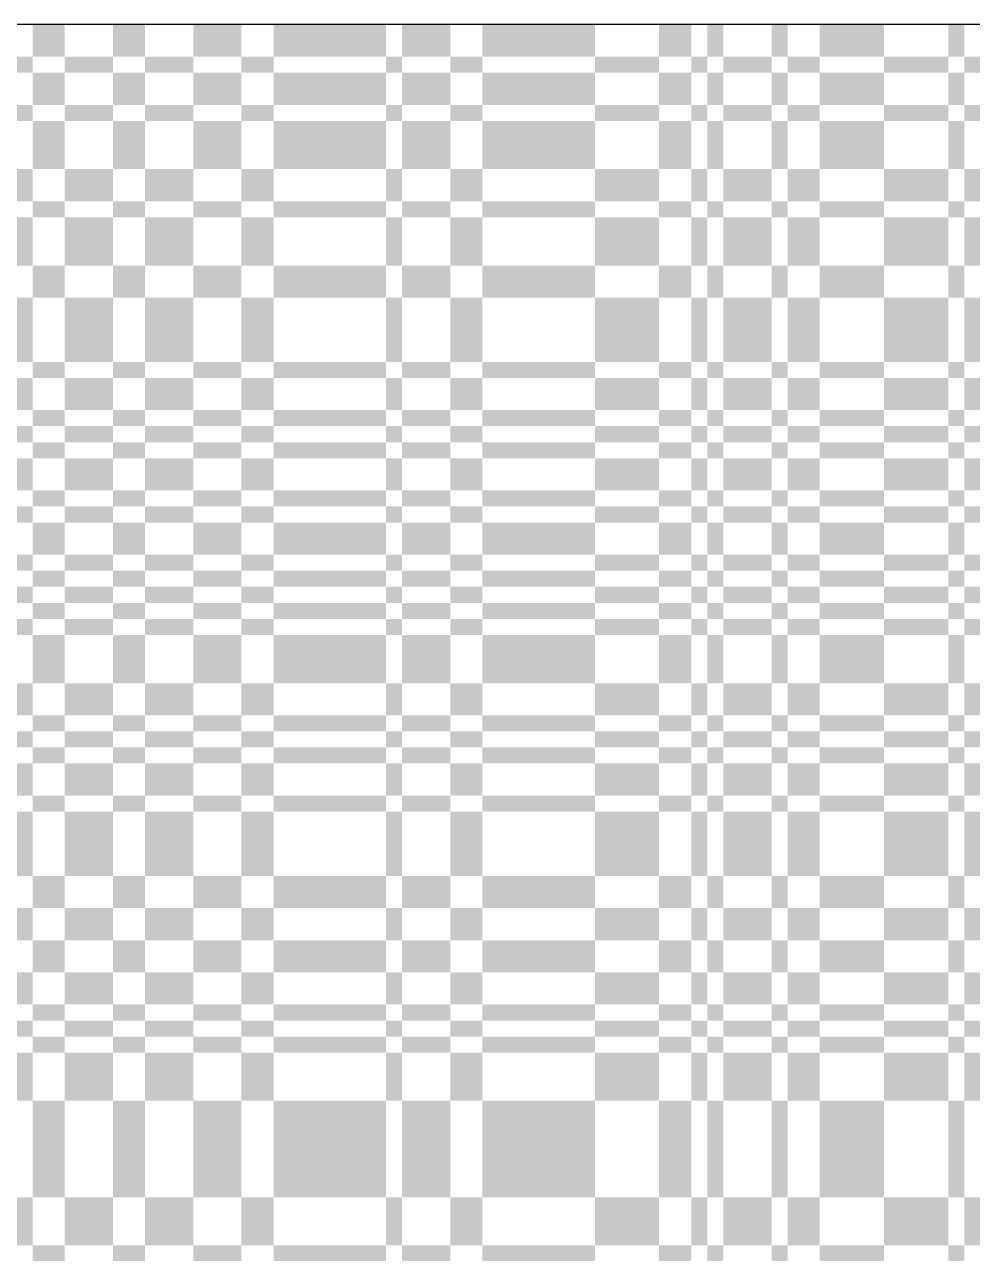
# Model space of a CAD drawing. Extents: x 0 to 10, y 0 to 10.
# Drawn here: x 2.53 to 3.71, y 7.47 to 9 of the extents above; entities that cross this region are included whole.
import ezdxf

# ---------------------------------------------------------------- set-up
doc = ezdxf.new("R2010")
doc.units = 0
doc.header["$MEASUREMENT"] = 0
doc.layers.add('CHROME', color=7, linetype='Continuous')
doc.layers.add('OUTLINE', color=7, linetype='Continuous')

msp = doc.modelspace()

# ---------------------------------------------------------------- linework, layer by layer
at = {"layer": 'CHROME'}
for points in [[(2.54, 8.96), (2.58, 8.96), (2.54, 9), (2.58, 9)], [(2.64, 8.96), (2.68, 8.96), (2.64, 9), (2.68, 9)], [(2.74, 8.96), (2.8, 8.96), (2.74, 9), (2.8, 9)], [(2.84, 8.96), (2.98, 8.96), (2.84, 9), (2.98, 9)], [(3, 8.96), (3.06, 8.96), (3, 9), (3.06, 9)], [(3.1, 8.96), (3.24, 8.96), (3.1, 9), (3.24, 9)], [(3.32, 8.96), (3.36, 8.96), (3.32, 9), (3.36, 9)], [(3.38, 8.96), (3.4, 8.96), (3.38, 9), (3.4, 9)], [(3.46, 8.96), (3.48, 8.96), (3.46, 9), (3.48, 9)], [(3.52, 8.96), (3.6, 8.96), (3.52, 9), (3.6, 9)], [(3.68, 8.96), (3.7, 8.96), (3.68, 9), (3.7, 9)], [(2.52, 8.94), (2.54, 8.94), (2.52, 8.96), (2.54, 8.96)], [(2.58, 8.94), (2.64, 8.94), (2.58, 8.96), (2.64, 8.96)], [(2.68, 8.94), (2.74, 8.94), (2.68, 8.96), (2.74, 8.96)], [(2.8, 8.94), (2.84, 8.94), (2.8, 8.96), (2.84, 8.96)], [(2.98, 8.94), (3, 8.94), (2.98, 8.96), (3, 8.96)], [(3.06, 8.94), (3.1, 8.94), (3.06, 8.96), (3.1, 8.96)], [(3.24, 8.94), (3.32, 8.94), (3.24, 8.96), (3.32, 8.96)], [(3.36, 8.94), (3.38, 8.94), (3.36, 8.96), (3.38, 8.96)], [(3.4, 8.94), (3.46, 8.94), (3.4, 8.96), (3.46, 8.96)], [(3.48, 8.94), (3.52, 8.94), (3.48, 8.96), (3.52, 8.96)], [(3.6, 8.94), (3.68, 8.94), (3.6, 8.96), (3.68, 8.96)], [(3.7, 8.94), (3.72, 8.94), (3.7, 8.96), (3.72, 8.96)], [(2.54, 8.9), (2.58, 8.9), (2.54, 8.94), (2.58, 8.94)], [(2.64, 8.9), (2.68, 8.9), (2.64, 8.94), (2.68, 8.94)], [(2.74, 8.9), (2.8, 8.9), (2.74, 8.94), (2.8, 8.94)], [(2.84, 8.9), (2.98, 8.9), (2.84, 8.94), (2.98, 8.94)], [(3, 8.9), (3.06, 8.9), (3, 8.94), (3.06, 8.94)], [(3.1, 8.9), (3.24, 8.9), (3.1, 8.94), (3.24, 8.94)], [(3.32, 8.9), (3.36, 8.9), (3.32, 8.94), (3.36, 8.94)], [(3.38, 8.9), (3.4, 8.9), (3.38, 8.94), (3.4, 8.94)], [(3.46, 8.9), (3.48, 8.9), (3.46, 8.94), (3.48, 8.94)], [(3.52, 8.9), (3.6, 8.9), (3.52, 8.94), (3.6, 8.94)], [(3.68, 8.9), (3.7, 8.9), (3.68, 8.94), (3.7, 8.94)], [(2.52, 8.88), (2.54, 8.88), (2.52, 8.9), (2.54, 8.9)], [(2.58, 8.88), (2.64, 8.88), (2.58, 8.9), (2.64, 8.9)], [(2.68, 8.88), (2.74, 8.88), (2.68, 8.9), (2.74, 8.9)], [(2.8, 8.88), (2.84, 8.88), (2.8, 8.9), (2.84, 8.9)], [(2.98, 8.88), (3, 8.88), (2.98, 8.9), (3, 8.9)], [(3.06, 8.88), (3.1, 8.88), (3.06, 8.9), (3.1, 8.9)], [(3.24, 8.88), (3.32, 8.88), (3.24, 8.9), (3.32, 8.9)], [(3.36, 8.88), (3.38, 8.88), (3.36, 8.9), (3.38, 8.9)], [(3.4, 8.88), (3.46, 8.88), (3.4, 8.9), (3.46, 8.9)], [(3.48, 8.88), (3.52, 8.88), (3.48, 8.9), (3.52, 8.9)], [(3.6, 8.88), (3.68, 8.88), (3.6, 8.9), (3.68, 8.9)], [(3.7, 8.88), (3.72, 8.88), (3.7, 8.9), (3.72, 8.9)], [(2.54, 8.82), (2.58, 8.82), (2.54, 8.88), (2.58, 8.88)], [(2.64, 8.82), (2.68, 8.82), (2.64, 8.88), (2.68, 8.88)], [(2.74, 8.82), (2.8, 8.82), (2.74, 8.88), (2.8, 8.88)], [(2.84, 8.82), (2.98, 8.82), (2.84, 8.88), (2.98, 8.88)], [(3, 8.82), (3.06, 8.82), (3, 8.88), (3.06, 8.88)], [(3.1, 8.82), (3.24, 8.82), (3.1, 8.88), (3.24, 8.88)], [(3.32, 8.82), (3.36, 8.82), (3.32, 8.88), (3.36, 8.88)], [(3.38, 8.82), (3.4, 8.82), (3.38, 8.88), (3.4, 8.88)], [(3.46, 8.82), (3.48, 8.82), (3.46, 8.88), (3.48, 8.88)], [(3.52, 8.82), (3.6, 8.82), (3.52, 8.88), (3.6, 8.88)], [(3.68, 8.82), (3.7, 8.82), (3.68, 8.88), (3.7, 8.88)], [(2.52, 8.78), (2.54, 8.78), (2.52, 8.82), (2.54, 8.82)], [(2.58, 8.78), (2.64, 8.78), (2.58, 8.82), (2.64, 8.82)], [(2.68, 8.78), (2.74, 8.78), (2.68, 8.82), (2.74, 8.82)], [(2.8, 8.78), (2.84, 8.78), (2.8, 8.82), (2.84, 8.82)], [(2.98, 8.78), (3, 8.78), (2.98, 8.82), (3, 8.82)], [(3.06, 8.78), (3.1, 8.78), (3.06, 8.82), (3.1, 8.82)], [(3.24, 8.78), (3.32, 8.78), (3.24, 8.82), (3.32, 8.82)], [(3.36, 8.78), (3.38, 8.78), (3.36, 8.82), (3.38, 8.82)], [(3.4, 8.78), (3.46, 8.78), (3.4, 8.82), (3.46, 8.82)], [(3.48, 8.78), (3.52, 8.78), (3.48, 8.82), (3.52, 8.82)], [(3.6, 8.78), (3.68, 8.78), (3.6, 8.82), (3.68, 8.82)], [(3.7, 8.78), (3.72, 8.78), (3.7, 8.82), (3.72, 8.82)], [(2.54, 8.76), (2.58, 8.76), (2.54, 8.78), (2.58, 8.78)], [(2.64, 8.76), (2.68, 8.76), (2.64, 8.78), (2.68, 8.78)], [(2.74, 8.76), (2.8, 8.76), (2.74, 8.78), (2.8, 8.78)], [(2.84, 8.76), (2.98, 8.76), (2.84, 8.78), (2.98, 8.78)], [(3, 8.76), (3.06, 8.76), (3, 8.78), (3.06, 8.78)], [(3.1, 8.76), (3.24, 8.76), (3.1, 8.78), (3.24, 8.78)], [(3.32, 8.76), (3.36, 8.76), (3.32, 8.78), (3.36, 8.78)], [(3.38, 8.76), (3.4, 8.76), (3.38, 8.78), (3.4, 8.78)], [(3.46, 8.76), (3.48, 8.76), (3.46, 8.78), (3.48, 8.78)], [(3.52, 8.76), (3.6, 8.76), (3.52, 8.78), (3.6, 8.78)], [(3.68, 8.76), (3.7, 8.76), (3.68, 8.78), (3.7, 8.78)], [(2.52, 8.7), (2.54, 8.7), (2.52, 8.76), (2.54, 8.76)], [(2.58, 8.7), (2.64, 8.7), (2.58, 8.76), (2.64, 8.76)], [(2.68, 8.7), (2.74, 8.7), (2.68, 8.76), (2.74, 8.76)], [(2.8, 8.7), (2.84, 8.7), (2.8, 8.76), (2.84, 8.76)], [(2.98, 8.7), (3, 8.7), (2.98, 8.76), (3, 8.76)], [(3.06, 8.7), (3.1, 8.7), (3.06, 8.76), (3.1, 8.76)], [(3.24, 8.7), (3.32, 8.7), (3.24, 8.76), (3.32, 8.76)], [(3.36, 8.7), (3.38, 8.7), (3.36, 8.76), (3.38, 8.76)], [(3.4, 8.7), (3.46, 8.7), (3.4, 8.76), (3.46, 8.76)], [(3.48, 8.7), (3.52, 8.7), (3.48, 8.76), (3.52, 8.76)], [(3.6, 8.7), (3.68, 8.7), (3.6, 8.76), (3.68, 8.76)], [(3.7, 8.7), (3.72, 8.7), (3.7, 8.76), (3.72, 8.76)], [(2.54, 8.66), (2.58, 8.66), (2.54, 8.7), (2.58, 8.7)], [(2.64, 8.66), (2.68, 8.66), (2.64, 8.7), (2.68, 8.7)], [(2.74, 8.66), (2.8, 8.66), (2.74, 8.7), (2.8, 8.7)], [(2.84, 8.66), (2.98, 8.66), (2.84, 8.7), (2.98, 8.7)], [(3, 8.66), (3.06, 8.66), (3, 8.7), (3.06, 8.7)], [(3.1, 8.66), (3.24, 8.66), (3.1, 8.7), (3.24, 8.7)], [(3.32, 8.66), (3.36, 8.66), (3.32, 8.7), (3.36, 8.7)], [(3.38, 8.66), (3.4, 8.66), (3.38, 8.7), (3.4, 8.7)], [(3.46, 8.66), (3.48, 8.66), (3.46, 8.7), (3.48, 8.7)], [(3.52, 8.66), (3.6, 8.66), (3.52, 8.7), (3.6, 8.7)], [(3.68, 8.66), (3.7, 8.66), (3.68, 8.7), (3.7, 8.7)], [(2.52, 8.58), (2.54, 8.58), (2.52, 8.66), (2.54, 8.66)], [(2.58, 8.58), (2.64, 8.58), (2.58, 8.66), (2.64, 8.66)], [(2.68, 8.58), (2.74, 8.58), (2.68, 8.66), (2.74, 8.66)], [(2.8, 8.58), (2.84, 8.58), (2.8, 8.66), (2.84, 8.66)], [(2.98, 8.58), (3, 8.58), (2.98, 8.66), (3, 8.66)], [(3.06, 8.58), (3.1, 8.58), (3.06, 8.66), (3.1, 8.66)], [(3.24, 8.58), (3.32, 8.58), (3.24, 8.66), (3.32, 8.66)], [(3.36, 8.58), (3.38, 8.58), (3.36, 8.66), (3.38, 8.66)], [(3.4, 8.58), (3.46, 8.58), (3.4, 8.66), (3.46, 8.66)], [(3.48, 8.58), (3.52, 8.58), (3.48, 8.66), (3.52, 8.66)], [(3.6, 8.58), (3.68, 8.58), (3.6, 8.66), (3.68, 8.66)], [(3.7, 8.58), (3.72, 8.58), (3.7, 8.66), (3.72, 8.66)], [(2.54, 8.56), (2.58, 8.56), (2.54, 8.58), (2.58, 8.58)], [(2.64, 8.56), (2.68, 8.56), (2.64, 8.58), (2.68, 8.58)], [(2.74, 8.56), (2.8, 8.56), (2.74, 8.58), (2.8, 8.58)], [(2.84, 8.56), (2.98, 8.56), (2.84, 8.58), (2.98, 8.58)], [(3, 8.56), (3.06, 8.56), (3, 8.58), (3.06, 8.58)], [(3.1, 8.56), (3.24, 8.56), (3.1, 8.58), (3.24, 8.58)], [(3.32, 8.56), (3.36, 8.56), (3.32, 8.58), (3.36, 8.58)], [(3.38, 8.56), (3.4, 8.56), (3.38, 8.58), (3.4, 8.58)], [(3.46, 8.56), (3.48, 8.56), (3.46, 8.58), (3.48, 8.58)], [(3.52, 8.56), (3.6, 8.56), (3.52, 8.58), (3.6, 8.58)], [(3.68, 8.56), (3.7, 8.56), (3.68, 8.58), (3.7, 8.58)], [(2.52, 8.52), (2.54, 8.52), (2.52, 8.56), (2.54, 8.56)], [(2.58, 8.52), (2.64, 8.52), (2.58, 8.56), (2.64, 8.56)], [(2.68, 8.52), (2.74, 8.52), (2.68, 8.56), (2.74, 8.56)], [(2.8, 8.52), (2.84, 8.52), (2.8, 8.56), (2.84, 8.56)], [(2.98, 8.52), (3, 8.52), (2.98, 8.56), (3, 8.56)], [(3.06, 8.52), (3.1, 8.52), (3.06, 8.56), (3.1, 8.56)], [(3.24, 8.52), (3.32, 8.52), (3.24, 8.56), (3.32, 8.56)], [(3.36, 8.52), (3.38, 8.52), (3.36, 8.56), (3.38, 8.56)], [(3.4, 8.52), (3.46, 8.52), (3.4, 8.56), (3.46, 8.56)], [(3.48, 8.52), (3.52, 8.52), (3.48, 8.56), (3.52, 8.56)], [(3.6, 8.52), (3.68, 8.52), (3.6, 8.56), (3.68, 8.56)], [(3.7, 8.52), (3.72, 8.52), (3.7, 8.56), (3.72, 8.56)], [(2.54, 8.5), (2.58, 8.5), (2.54, 8.52), (2.58, 8.52)], [(2.64, 8.5), (2.68, 8.5), (2.64, 8.52), (2.68, 8.52)], [(2.74, 8.5), (2.8, 8.5), (2.74, 8.52), (2.8, 8.52)], [(2.84, 8.5), (2.98, 8.5), (2.84, 8.52), (2.98, 8.52)], [(3, 8.5), (3.06, 8.5), (3, 8.52), (3.06, 8.52)], [(3.1, 8.5), (3.24, 8.5), (3.1, 8.52), (3.24, 8.52)], [(3.32, 8.5), (3.36, 8.5), (3.32, 8.52), (3.36, 8.52)], [(3.38, 8.5), (3.4, 8.5), (3.38, 8.52), (3.4, 8.52)], [(3.46, 8.5), (3.48, 8.5), (3.46, 8.52), (3.48, 8.52)], [(3.52, 8.5), (3.6, 8.5), (3.52, 8.52), (3.6, 8.52)], [(3.68, 8.5), (3.7, 8.5), (3.68, 8.52), (3.7, 8.52)], [(2.52, 8.48), (2.54, 8.48), (2.52, 8.5), (2.54, 8.5)], [(2.58, 8.48), (2.64, 8.48), (2.58, 8.5), (2.64, 8.5)], [(2.68, 8.48), (2.74, 8.48), (2.68, 8.5), (2.74, 8.5)], [(2.8, 8.48), (2.84, 8.48), (2.8, 8.5), (2.84, 8.5)], [(2.98, 8.48), (3, 8.48), (2.98, 8.5), (3, 8.5)], [(3.06, 8.48), (3.1, 8.48), (3.06, 8.5), (3.1, 8.5)], [(3.24, 8.48), (3.32, 8.48), (3.24, 8.5), (3.32, 8.5)], [(3.36, 8.48), (3.38, 8.48), (3.36, 8.5), (3.38, 8.5)], [(3.4, 8.48), (3.46, 8.48), (3.4, 8.5), (3.46, 8.5)], [(3.48, 8.48), (3.52, 8.48), (3.48, 8.5), (3.52, 8.5)], [(3.6, 8.48), (3.68, 8.48), (3.6, 8.5), (3.68, 8.5)], [(3.7, 8.48), (3.72, 8.48), (3.7, 8.5), (3.72, 8.5)], [(2.54, 8.46), (2.58, 8.46), (2.54, 8.48), (2.58, 8.48)], [(2.64, 8.46), (2.68, 8.46), (2.64, 8.48), (2.68, 8.48)], [(2.74, 8.46), (2.8, 8.46), (2.74, 8.48), (2.8, 8.48)], [(2.84, 8.46), (2.98, 8.46), (2.84, 8.48), (2.98, 8.48)], [(3, 8.46), (3.06, 8.46), (3, 8.48), (3.06, 8.48)], [(3.1, 8.46), (3.24, 8.46), (3.1, 8.48), (3.24, 8.48)], [(3.32, 8.46), (3.36, 8.46), (3.32, 8.48), (3.36, 8.48)], [(3.38, 8.46), (3.4, 8.46), (3.38, 8.48), (3.4, 8.48)], [(3.46, 8.46), (3.48, 8.46), (3.46, 8.48), (3.48, 8.48)], [(3.52, 8.46), (3.6, 8.46), (3.52, 8.48), (3.6, 8.48)], [(3.68, 8.46), (3.7, 8.46), (3.68, 8.48), (3.7, 8.48)], [(2.52, 8.42), (2.54, 8.42), (2.52, 8.46), (2.54, 8.46)], [(2.58, 8.42), (2.64, 8.42), (2.58, 8.46), (2.64, 8.46)], [(2.68, 8.42), (2.74, 8.42), (2.68, 8.46), (2.74, 8.46)], [(2.8, 8.42), (2.84, 8.42), (2.8, 8.46), (2.84, 8.46)], [(2.98, 8.42), (3, 8.42), (2.98, 8.46), (3, 8.46)], [(3.06, 8.42), (3.1, 8.42), (3.06, 8.46), (3.1, 8.46)], [(3.24, 8.42), (3.32, 8.42), (3.24, 8.46), (3.32, 8.46)], [(3.36, 8.42), (3.38, 8.42), (3.36, 8.46), (3.38, 8.46)], [(3.4, 8.42), (3.46, 8.42), (3.4, 8.46), (3.46, 8.46)], [(3.48, 8.42), (3.52, 8.42), (3.48, 8.46), (3.52, 8.46)], [(3.6, 8.42), (3.68, 8.42), (3.6, 8.46), (3.68, 8.46)], [(3.7, 8.42), (3.72, 8.42), (3.7, 8.46), (3.72, 8.46)], [(2.54, 8.4), (2.58, 8.4), (2.54, 8.42), (2.58, 8.42)], [(2.64, 8.4), (2.68, 8.4), (2.64, 8.42), (2.68, 8.42)], [(2.74, 8.4), (2.8, 8.4), (2.74, 8.42), (2.8, 8.42)], [(2.84, 8.4), (2.98, 8.4), (2.84, 8.42), (2.98, 8.42)], [(3, 8.4), (3.06, 8.4), (3, 8.42), (3.06, 8.42)], [(3.1, 8.4), (3.24, 8.4), (3.1, 8.42), (3.24, 8.42)], [(3.32, 8.4), (3.36, 8.4), (3.32, 8.42), (3.36, 8.42)], [(3.38, 8.4), (3.4, 8.4), (3.38, 8.42), (3.4, 8.42)], [(3.46, 8.4), (3.48, 8.4), (3.46, 8.42), (3.48, 8.42)], [(3.52, 8.4), (3.6, 8.4), (3.52, 8.42), (3.6, 8.42)], [(3.68, 8.4), (3.7, 8.4), (3.68, 8.42), (3.7, 8.42)], [(2.52, 8.38), (2.54, 8.38), (2.52, 8.4), (2.54, 8.4)], [(2.58, 8.38), (2.64, 8.38), (2.58, 8.4), (2.64, 8.4)], [(2.68, 8.38), (2.74, 8.38), (2.68, 8.4), (2.74, 8.4)], [(2.8, 8.38), (2.84, 8.38), (2.8, 8.4), (2.84, 8.4)], [(2.98, 8.38), (3, 8.38), (2.98, 8.4), (3, 8.4)], [(3.06, 8.38), (3.1, 8.38), (3.06, 8.4), (3.1, 8.4)], [(3.24, 8.38), (3.32, 8.38), (3.24, 8.4), (3.32, 8.4)], [(3.36, 8.38), (3.38, 8.38), (3.36, 8.4), (3.38, 8.4)], [(3.4, 8.38), (3.46, 8.38), (3.4, 8.4), (3.46, 8.4)], [(3.48, 8.38), (3.52, 8.38), (3.48, 8.4), (3.52, 8.4)], [(3.6, 8.38), (3.68, 8.38), (3.6, 8.4), (3.68, 8.4)], [(3.7, 8.38), (3.72, 8.38), (3.7, 8.4), (3.72, 8.4)], [(2.54, 8.34), (2.58, 8.34), (2.54, 8.38), (2.58, 8.38)], [(2.64, 8.34), (2.68, 8.34), (2.64, 8.38), (2.68, 8.38)], [(2.74, 8.34), (2.8, 8.34), (2.74, 8.38), (2.8, 8.38)], [(2.84, 8.34), (2.98, 8.34), (2.84, 8.38), (2.98, 8.38)], [(3, 8.34), (3.06, 8.34), (3, 8.38), (3.06, 8.38)], [(3.1, 8.34), (3.24, 8.34), (3.1, 8.38), (3.24, 8.38)], [(3.32, 8.34), (3.36, 8.34), (3.32, 8.38), (3.36, 8.38)], [(3.38, 8.34), (3.4, 8.34), (3.38, 8.38), (3.4, 8.38)], [(3.46, 8.34), (3.48, 8.34), (3.46, 8.38), (3.48, 8.38)], [(3.52, 8.34), (3.6, 8.34), (3.52, 8.38), (3.6, 8.38)], [(3.68, 8.34), (3.7, 8.34), (3.68, 8.38), (3.7, 8.38)], [(2.52, 8.32), (2.54, 8.32), (2.52, 8.34), (2.54, 8.34)], [(2.58, 8.32), (2.64, 8.32), (2.58, 8.34), (2.64, 8.34)], [(2.68, 8.32), (2.74, 8.32), (2.68, 8.34), (2.74, 8.34)], [(2.8, 8.32), (2.84, 8.32), (2.8, 8.34), (2.84, 8.34)], [(2.98, 8.32), (3, 8.32), (2.98, 8.34), (3, 8.34)], [(3.06, 8.32), (3.1, 8.32), (3.06, 8.34), (3.1, 8.34)], [(3.24, 8.32), (3.32, 8.32), (3.24, 8.34), (3.32, 8.34)], [(3.36, 8.32), (3.38, 8.32), (3.36, 8.34), (3.38, 8.34)], [(3.4, 8.32), (3.46, 8.32), (3.4, 8.34), (3.46, 8.34)], [(3.48, 8.32), (3.52, 8.32), (3.48, 8.34), (3.52, 8.34)], [(3.6, 8.32), (3.68, 8.32), (3.6, 8.34), (3.68, 8.34)], [(3.7, 8.32), (3.72, 8.32), (3.7, 8.34), (3.72, 8.34)], [(2.54, 8.3), (2.58, 8.3), (2.54, 8.32), (2.58, 8.32)], [(2.64, 8.3), (2.68, 8.3), (2.64, 8.32), (2.68, 8.32)], [(2.74, 8.3), (2.8, 8.3), (2.74, 8.32), (2.8, 8.32)], [(2.84, 8.3), (2.98, 8.3), (2.84, 8.32), (2.98, 8.32)], [(3, 8.3), (3.06, 8.3), (3, 8.32), (3.06, 8.32)], [(3.1, 8.3), (3.24, 8.3), (3.1, 8.32), (3.24, 8.32)], [(3.32, 8.3), (3.36, 8.3), (3.32, 8.32), (3.36, 8.32)], [(3.38, 8.3), (3.4, 8.3), (3.38, 8.32), (3.4, 8.32)], [(3.46, 8.3), (3.48, 8.3), (3.46, 8.32), (3.48, 8.32)], [(3.52, 8.3), (3.6, 8.3), (3.52, 8.32), (3.6, 8.32)], [(3.68, 8.3), (3.7, 8.3), (3.68, 8.32), (3.7, 8.32)], [(2.52, 8.28), (2.54, 8.28), (2.52, 8.3), (2.54, 8.3)], [(2.58, 8.28), (2.64, 8.28), (2.58, 8.3), (2.64, 8.3)], [(2.68, 8.28), (2.74, 8.28), (2.68, 8.3), (2.74, 8.3)], [(2.8, 8.28), (2.84, 8.28), (2.8, 8.3), (2.84, 8.3)], [(2.98, 8.28), (3, 8.28), (2.98, 8.3), (3, 8.3)], [(3.06, 8.28), (3.1, 8.28), (3.06, 8.3), (3.1, 8.3)], [(3.24, 8.28), (3.32, 8.28), (3.24, 8.3), (3.32, 8.3)], [(3.36, 8.28), (3.38, 8.28), (3.36, 8.3), (3.38, 8.3)], [(3.4, 8.28), (3.46, 8.28), (3.4, 8.3), (3.46, 8.3)], [(3.48, 8.28), (3.52, 8.28), (3.48, 8.3), (3.52, 8.3)], [(3.6, 8.28), (3.68, 8.28), (3.6, 8.3), (3.68, 8.3)], [(3.7, 8.28), (3.72, 8.28), (3.7, 8.3), (3.72, 8.3)], [(2.54, 8.26), (2.58, 8.26), (2.54, 8.28), (2.58, 8.28)], [(2.64, 8.26), (2.68, 8.26), (2.64, 8.28), (2.68, 8.28)], [(2.74, 8.26), (2.8, 8.26), (2.74, 8.28), (2.8, 8.28)], [(2.84, 8.26), (2.98, 8.26), (2.84, 8.28), (2.98, 8.28)], [(3, 8.26), (3.06, 8.26), (3, 8.28), (3.06, 8.28)], [(3.1, 8.26), (3.24, 8.26), (3.1, 8.28), (3.24, 8.28)], [(3.32, 8.26), (3.36, 8.26), (3.32, 8.28), (3.36, 8.28)], [(3.38, 8.26), (3.4, 8.26), (3.38, 8.28), (3.4, 8.28)], [(3.46, 8.26), (3.48, 8.26), (3.46, 8.28), (3.48, 8.28)], [(3.52, 8.26), (3.6, 8.26), (3.52, 8.28), (3.6, 8.28)], [(3.68, 8.26), (3.7, 8.26), (3.68, 8.28), (3.7, 8.28)], [(2.52, 8.24), (2.54, 8.24), (2.52, 8.26), (2.54, 8.26)], [(2.58, 8.24), (2.64, 8.24), (2.58, 8.26), (2.64, 8.26)], [(2.68, 8.24), (2.74, 8.24), (2.68, 8.26), (2.74, 8.26)], [(2.8, 8.24), (2.84, 8.24), (2.8, 8.26), (2.84, 8.26)], [(2.98, 8.24), (3, 8.24), (2.98, 8.26), (3, 8.26)], [(3.06, 8.24), (3.1, 8.24), (3.06, 8.26), (3.1, 8.26)], [(3.24, 8.24), (3.32, 8.24), (3.24, 8.26), (3.32, 8.26)], [(3.36, 8.24), (3.38, 8.24), (3.36, 8.26), (3.38, 8.26)], [(3.4, 8.24), (3.46, 8.24), (3.4, 8.26), (3.46, 8.26)], [(3.48, 8.24), (3.52, 8.24), (3.48, 8.26), (3.52, 8.26)], [(3.6, 8.24), (3.68, 8.24), (3.6, 8.26), (3.68, 8.26)], [(3.7, 8.24), (3.72, 8.24), (3.7, 8.26), (3.72, 8.26)], [(2.54, 8.18), (2.58, 8.18), (2.54, 8.24), (2.58, 8.24)], [(2.64, 8.18), (2.68, 8.18), (2.64, 8.24), (2.68, 8.24)], [(2.74, 8.18), (2.8, 8.18), (2.74, 8.24), (2.8, 8.24)], [(2.84, 8.18), (2.98, 8.18), (2.84, 8.24), (2.98, 8.24)], [(3, 8.18), (3.06, 8.18), (3, 8.24), (3.06, 8.24)], [(3.1, 8.18), (3.24, 8.18), (3.1, 8.24), (3.24, 8.24)], [(3.32, 8.18), (3.36, 8.18), (3.32, 8.24), (3.36, 8.24)], [(3.38, 8.18), (3.4, 8.18), (3.38, 8.24), (3.4, 8.24)], [(3.46, 8.18), (3.48, 8.18), (3.46, 8.24), (3.48, 8.24)], [(3.52, 8.18), (3.6, 8.18), (3.52, 8.24), (3.6, 8.24)], [(3.68, 8.18), (3.7, 8.18), (3.68, 8.24), (3.7, 8.24)], [(2.52, 8.14), (2.54, 8.14), (2.52, 8.18), (2.54, 8.18)], [(2.58, 8.14), (2.64, 8.14), (2.58, 8.18), (2.64, 8.18)], [(2.68, 8.14), (2.74, 8.14), (2.68, 8.18), (2.74, 8.18)], [(2.8, 8.14), (2.84, 8.14), (2.8, 8.18), (2.84, 8.18)], [(2.98, 8.14), (3, 8.14), (2.98, 8.18), (3, 8.18)], [(3.06, 8.14), (3.1, 8.14), (3.06, 8.18), (3.1, 8.18)], [(3.24, 8.14), (3.32, 8.14), (3.24, 8.18), (3.32, 8.18)], [(3.36, 8.14), (3.38, 8.14), (3.36, 8.18), (3.38, 8.18)], [(3.4, 8.14), (3.46, 8.14), (3.4, 8.18), (3.46, 8.18)], [(3.48, 8.14), (3.52, 8.14), (3.48, 8.18), (3.52, 8.18)], [(3.6, 8.14), (3.68, 8.14), (3.6, 8.18), (3.68, 8.18)], [(3.7, 8.14), (3.72, 8.14), (3.7, 8.18), (3.72, 8.18)], [(2.54, 8.12), (2.58, 8.12), (2.54, 8.14), (2.58, 8.14)], [(2.64, 8.12), (2.68, 8.12), (2.64, 8.14), (2.68, 8.14)], [(2.74, 8.12), (2.8, 8.12), (2.74, 8.14), (2.8, 8.14)], [(2.84, 8.12), (2.98, 8.12), (2.84, 8.14), (2.98, 8.14)], [(3, 8.12), (3.06, 8.12), (3, 8.14), (3.06, 8.14)], [(3.1, 8.12), (3.24, 8.12), (3.1, 8.14), (3.24, 8.14)], [(3.32, 8.12), (3.36, 8.12), (3.32, 8.14), (3.36, 8.14)], [(3.38, 8.12), (3.4, 8.12), (3.38, 8.14), (3.4, 8.14)], [(3.46, 8.12), (3.48, 8.12), (3.46, 8.14), (3.48, 8.14)], [(3.52, 8.12), (3.6, 8.12), (3.52, 8.14), (3.6, 8.14)], [(3.68, 8.12), (3.7, 8.12), (3.68, 8.14), (3.7, 8.14)], [(2.52, 8.1), (2.54, 8.1), (2.52, 8.12), (2.54, 8.12)], [(2.58, 8.1), (2.64, 8.1), (2.58, 8.12), (2.64, 8.12)], [(2.68, 8.1), (2.74, 8.1), (2.68, 8.12), (2.74, 8.12)], [(2.8, 8.1), (2.84, 8.1), (2.8, 8.12), (2.84, 8.12)], [(2.98, 8.1), (3, 8.1), (2.98, 8.12), (3, 8.12)], [(3.06, 8.1), (3.1, 8.1), (3.06, 8.12), (3.1, 8.12)], [(3.24, 8.1), (3.32, 8.1), (3.24, 8.12), (3.32, 8.12)], [(3.36, 8.1), (3.38, 8.1), (3.36, 8.12), (3.38, 8.12)], [(3.4, 8.1), (3.46, 8.1), (3.4, 8.12), (3.46, 8.12)], [(3.48, 8.1), (3.52, 8.1), (3.48, 8.12), (3.52, 8.12)], [(3.6, 8.1), (3.68, 8.1), (3.6, 8.12), (3.68, 8.12)], [(3.7, 8.1), (3.72, 8.1), (3.7, 8.12), (3.72, 8.12)], [(2.54, 8.08), (2.58, 8.08), (2.54, 8.1), (2.58, 8.1)], [(2.64, 8.08), (2.68, 8.08), (2.64, 8.1), (2.68, 8.1)], [(2.74, 8.08), (2.8, 8.08), (2.74, 8.1), (2.8, 8.1)], [(2.84, 8.08), (2.98, 8.08), (2.84, 8.1), (2.98, 8.1)], [(3, 8.08), (3.06, 8.08), (3, 8.1), (3.06, 8.1)], [(3.1, 8.08), (3.24, 8.08), (3.1, 8.1), (3.24, 8.1)], [(3.32, 8.08), (3.36, 8.08), (3.32, 8.1), (3.36, 8.1)], [(3.38, 8.08), (3.4, 8.08), (3.38, 8.1), (3.4, 8.1)], [(3.46, 8.08), (3.48, 8.08), (3.46, 8.1), (3.48, 8.1)], [(3.52, 8.08), (3.6, 8.08), (3.52, 8.1), (3.6, 8.1)], [(3.68, 8.08), (3.7, 8.08), (3.68, 8.1), (3.7, 8.1)], [(2.52, 8.04), (2.54, 8.04), (2.52, 8.08), (2.54, 8.08)], [(2.58, 8.04), (2.64, 8.04), (2.58, 8.08), (2.64, 8.08)], [(2.68, 8.04), (2.74, 8.04), (2.68, 8.08), (2.74, 8.08)], [(2.8, 8.04), (2.84, 8.04), (2.8, 8.08), (2.84, 8.08)], [(2.98, 8.04), (3, 8.04), (2.98, 8.08), (3, 8.08)], [(3.06, 8.04), (3.1, 8.04), (3.06, 8.08), (3.1, 8.08)], [(3.24, 8.04), (3.32, 8.04), (3.24, 8.08), (3.32, 8.08)], [(3.36, 8.04), (3.38, 8.04), (3.36, 8.08), (3.38, 8.08)], [(3.4, 8.04), (3.46, 8.04), (3.4, 8.08), (3.46, 8.08)], [(3.48, 8.04), (3.52, 8.04), (3.48, 8.08), (3.52, 8.08)], [(3.6, 8.04), (3.68, 8.04), (3.6, 8.08), (3.68, 8.08)], [(3.7, 8.04), (3.72, 8.04), (3.7, 8.08), (3.72, 8.08)], [(2.54, 8.02), (2.58, 8.02), (2.54, 8.04), (2.58, 8.04)], [(2.64, 8.02), (2.68, 8.02), (2.64, 8.04), (2.68, 8.04)], [(2.74, 8.02), (2.8, 8.02), (2.74, 8.04), (2.8, 8.04)], [(2.84, 8.02), (2.98, 8.02), (2.84, 8.04), (2.98, 8.04)], [(3, 8.02), (3.06, 8.02), (3, 8.04), (3.06, 8.04)], [(3.1, 8.02), (3.24, 8.02), (3.1, 8.04), (3.24, 8.04)], [(3.32, 8.02), (3.36, 8.02), (3.32, 8.04), (3.36, 8.04)], [(3.38, 8.02), (3.4, 8.02), (3.38, 8.04), (3.4, 8.04)], [(3.46, 8.02), (3.48, 8.02), (3.46, 8.04), (3.48, 8.04)], [(3.52, 8.02), (3.6, 8.02), (3.52, 8.04), (3.6, 8.04)], [(3.68, 8.02), (3.7, 8.02), (3.68, 8.04), (3.7, 8.04)], [(2.52, 7.94), (2.54, 7.94), (2.52, 8.02), (2.54, 8.02)], [(2.58, 7.94), (2.64, 7.94), (2.58, 8.02), (2.64, 8.02)], [(2.68, 7.94), (2.74, 7.94), (2.68, 8.02), (2.74, 8.02)], [(2.8, 7.94), (2.84, 7.94), (2.8, 8.02), (2.84, 8.02)], [(2.98, 7.94), (3, 7.94), (2.98, 8.02), (3, 8.02)], [(3.06, 7.94), (3.1, 7.94), (3.06, 8.02), (3.1, 8.02)], [(3.24, 7.94), (3.32, 7.94), (3.24, 8.02), (3.32, 8.02)], [(3.36, 7.94), (3.38, 7.94), (3.36, 8.02), (3.38, 8.02)], [(3.4, 7.94), (3.46, 7.94), (3.4, 8.02), (3.46, 8.02)], [(3.48, 7.94), (3.52, 7.94), (3.48, 8.02), (3.52, 8.02)], [(3.6, 7.94), (3.68, 7.94), (3.6, 8.02), (3.68, 8.02)], [(3.7, 7.94), (3.72, 7.94), (3.7, 8.02), (3.72, 8.02)], [(2.54, 7.9), (2.58, 7.9), (2.54, 7.94), (2.58, 7.94)], [(2.64, 7.9), (2.68, 7.9), (2.64, 7.94), (2.68, 7.94)], [(2.74, 7.9), (2.8, 7.9), (2.74, 7.94), (2.8, 7.94)], [(2.84, 7.9), (2.98, 7.9), (2.84, 7.94), (2.98, 7.94)], [(3, 7.9), (3.06, 7.9), (3, 7.94), (3.06, 7.94)], [(3.1, 7.9), (3.24, 7.9), (3.1, 7.94), (3.24, 7.94)], [(3.32, 7.9), (3.36, 7.9), (3.32, 7.94), (3.36, 7.94)], [(3.38, 7.9), (3.4, 7.9), (3.38, 7.94), (3.4, 7.94)], [(3.46, 7.9), (3.48, 7.9), (3.46, 7.94), (3.48, 7.94)], [(3.52, 7.9), (3.6, 7.9), (3.52, 7.94), (3.6, 7.94)], [(3.68, 7.9), (3.7, 7.9), (3.68, 7.94), (3.7, 7.94)], [(2.52, 7.86), (2.54, 7.86), (2.52, 7.9), (2.54, 7.9)], [(2.58, 7.86), (2.64, 7.86), (2.58, 7.9), (2.64, 7.9)], [(2.68, 7.86), (2.74, 7.86), (2.68, 7.9), (2.74, 7.9)], [(2.8, 7.86), (2.84, 7.86), (2.8, 7.9), (2.84, 7.9)], [(2.98, 7.86), (3, 7.86), (2.98, 7.9), (3, 7.9)], [(3.06, 7.86), (3.1, 7.86), (3.06, 7.9), (3.1, 7.9)], [(3.24, 7.86), (3.32, 7.86), (3.24, 7.9), (3.32, 7.9)], [(3.36, 7.86), (3.38, 7.86), (3.36, 7.9), (3.38, 7.9)], [(3.4, 7.86), (3.46, 7.86), (3.4, 7.9), (3.46, 7.9)], [(3.48, 7.86), (3.52, 7.86), (3.48, 7.9), (3.52, 7.9)], [(3.6, 7.86), (3.68, 7.86), (3.6, 7.9), (3.68, 7.9)], [(3.7, 7.86), (3.72, 7.86), (3.7, 7.9), (3.72, 7.9)], [(2.54, 7.82), (2.58, 7.82), (2.54, 7.86), (2.58, 7.86)], [(2.64, 7.82), (2.68, 7.82), (2.64, 7.86), (2.68, 7.86)], [(2.74, 7.82), (2.8, 7.82), (2.74, 7.86), (2.8, 7.86)], [(2.84, 7.82), (2.98, 7.82), (2.84, 7.86), (2.98, 7.86)], [(3, 7.82), (3.06, 7.82), (3, 7.86), (3.06, 7.86)], [(3.1, 7.82), (3.24, 7.82), (3.1, 7.86), (3.24, 7.86)], [(3.32, 7.82), (3.36, 7.82), (3.32, 7.86), (3.36, 7.86)], [(3.38, 7.82), (3.4, 7.82), (3.38, 7.86), (3.4, 7.86)], [(3.46, 7.82), (3.48, 7.82), (3.46, 7.86), (3.48, 7.86)], [(3.52, 7.82), (3.6, 7.82), (3.52, 7.86), (3.6, 7.86)], [(3.68, 7.82), (3.7, 7.82), (3.68, 7.86), (3.7, 7.86)], [(2.52, 7.78), (2.54, 7.78), (2.52, 7.82), (2.54, 7.82)], [(2.58, 7.78), (2.64, 7.78), (2.58, 7.82), (2.64, 7.82)], [(2.68, 7.78), (2.74, 7.78), (2.68, 7.82), (2.74, 7.82)], [(2.8, 7.78), (2.84, 7.78), (2.8, 7.82), (2.84, 7.82)], [(2.98, 7.78), (3, 7.78), (2.98, 7.82), (3, 7.82)], [(3.06, 7.78), (3.1, 7.78), (3.06, 7.82), (3.1, 7.82)], [(3.24, 7.78), (3.32, 7.78), (3.24, 7.82), (3.32, 7.82)], [(3.36, 7.78), (3.38, 7.78), (3.36, 7.82), (3.38, 7.82)], [(3.4, 7.78), (3.46, 7.78), (3.4, 7.82), (3.46, 7.82)], [(3.48, 7.78), (3.52, 7.78), (3.48, 7.82), (3.52, 7.82)], [(3.6, 7.78), (3.68, 7.78), (3.6, 7.82), (3.68, 7.82)], [(3.7, 7.78), (3.72, 7.78), (3.7, 7.82), (3.72, 7.82)], [(2.54, 7.76), (2.58, 7.76), (2.54, 7.78), (2.58, 7.78)], [(2.64, 7.76), (2.68, 7.76), (2.64, 7.78), (2.68, 7.78)], [(2.74, 7.76), (2.8, 7.76), (2.74, 7.78), (2.8, 7.78)], [(2.84, 7.76), (2.98, 7.76), (2.84, 7.78), (2.98, 7.78)], [(3, 7.76), (3.06, 7.76), (3, 7.78), (3.06, 7.78)], [(3.1, 7.76), (3.24, 7.76), (3.1, 7.78), (3.24, 7.78)], [(3.32, 7.76), (3.36, 7.76), (3.32, 7.78), (3.36, 7.78)], [(3.38, 7.76), (3.4, 7.76), (3.38, 7.78), (3.4, 7.78)], [(3.46, 7.76), (3.48, 7.76), (3.46, 7.78), (3.48, 7.78)], [(3.52, 7.76), (3.6, 7.76), (3.52, 7.78), (3.6, 7.78)], [(3.68, 7.76), (3.7, 7.76), (3.68, 7.78), (3.7, 7.78)], [(2.52, 7.74), (2.54, 7.74), (2.52, 7.76), (2.54, 7.76)], [(2.58, 7.74), (2.64, 7.74), (2.58, 7.76), (2.64, 7.76)], [(2.68, 7.74), (2.74, 7.74), (2.68, 7.76), (2.74, 7.76)], [(2.8, 7.74), (2.84, 7.74), (2.8, 7.76), (2.84, 7.76)], [(2.98, 7.74), (3, 7.74), (2.98, 7.76), (3, 7.76)], [(3.06, 7.74), (3.1, 7.74), (3.06, 7.76), (3.1, 7.76)], [(3.24, 7.74), (3.32, 7.74), (3.24, 7.76), (3.32, 7.76)], [(3.36, 7.74), (3.38, 7.74), (3.36, 7.76), (3.38, 7.76)], [(3.4, 7.74), (3.46, 7.74), (3.4, 7.76), (3.46, 7.76)], [(3.48, 7.74), (3.52, 7.74), (3.48, 7.76), (3.52, 7.76)], [(3.6, 7.74), (3.68, 7.74), (3.6, 7.76), (3.68, 7.76)], [(3.7, 7.74), (3.72, 7.74), (3.7, 7.76), (3.72, 7.76)], [(2.54, 7.72), (2.58, 7.72), (2.54, 7.74), (2.58, 7.74)], [(2.64, 7.72), (2.68, 7.72), (2.64, 7.74), (2.68, 7.74)], [(2.74, 7.72), (2.8, 7.72), (2.74, 7.74), (2.8, 7.74)], [(2.84, 7.72), (2.98, 7.72), (2.84, 7.74), (2.98, 7.74)], [(3, 7.72), (3.06, 7.72), (3, 7.74), (3.06, 7.74)], [(3.1, 7.72), (3.24, 7.72), (3.1, 7.74), (3.24, 7.74)], [(3.32, 7.72), (3.36, 7.72), (3.32, 7.74), (3.36, 7.74)], [(3.38, 7.72), (3.4, 7.72), (3.38, 7.74), (3.4, 7.74)], [(3.46, 7.72), (3.48, 7.72), (3.46, 7.74), (3.48, 7.74)], [(3.52, 7.72), (3.6, 7.72), (3.52, 7.74), (3.6, 7.74)], [(3.68, 7.72), (3.7, 7.72), (3.68, 7.74), (3.7, 7.74)], [(2.52, 7.66), (2.54, 7.66), (2.52, 7.72), (2.54, 7.72)], [(2.58, 7.66), (2.64, 7.66), (2.58, 7.72), (2.64, 7.72)], [(2.68, 7.66), (2.74, 7.66), (2.68, 7.72), (2.74, 7.72)], [(2.8, 7.66), (2.84, 7.66), (2.8, 7.72), (2.84, 7.72)], [(2.98, 7.66), (3, 7.66), (2.98, 7.72), (3, 7.72)], [(3.06, 7.66), (3.1, 7.66), (3.06, 7.72), (3.1, 7.72)], [(3.24, 7.66), (3.32, 7.66), (3.24, 7.72), (3.32, 7.72)], [(3.36, 7.66), (3.38, 7.66), (3.36, 7.72), (3.38, 7.72)], [(3.4, 7.66), (3.46, 7.66), (3.4, 7.72), (3.46, 7.72)], [(3.48, 7.66), (3.52, 7.66), (3.48, 7.72), (3.52, 7.72)], [(3.6, 7.66), (3.68, 7.66), (3.6, 7.72), (3.68, 7.72)], [(3.7, 7.66), (3.72, 7.66), (3.7, 7.72), (3.72, 7.72)], [(2.54, 7.54), (2.58, 7.54), (2.54, 7.66), (2.58, 7.66)], [(2.64, 7.54), (2.68, 7.54), (2.64, 7.66), (2.68, 7.66)], [(2.74, 7.54), (2.8, 7.54), (2.74, 7.66), (2.8, 7.66)], [(2.84, 7.54), (2.98, 7.54), (2.84, 7.66), (2.98, 7.66)], [(3, 7.54), (3.06, 7.54), (3, 7.66), (3.06, 7.66)], [(3.1, 7.54), (3.24, 7.54), (3.1, 7.66), (3.24, 7.66)], [(3.32, 7.54), (3.36, 7.54), (3.32, 7.66), (3.36, 7.66)], [(3.38, 7.54), (3.4, 7.54), (3.38, 7.66), (3.4, 7.66)], [(3.46, 7.54), (3.48, 7.54), (3.46, 7.66), (3.48, 7.66)], [(3.52, 7.54), (3.6, 7.54), (3.52, 7.66), (3.6, 7.66)], [(3.68, 7.54), (3.7, 7.54), (3.68, 7.66), (3.7, 7.66)], [(2.52, 7.48), (2.54, 7.48), (2.52, 7.54), (2.54, 7.54)], [(2.58, 7.48), (2.64, 7.48), (2.58, 7.54), (2.64, 7.54)], [(2.68, 7.48), (2.74, 7.48), (2.68, 7.54), (2.74, 7.54)], [(2.8, 7.48), (2.84, 7.48), (2.8, 7.54), (2.84, 7.54)], [(2.98, 7.48), (3, 7.48), (2.98, 7.54), (3, 7.54)], [(3.06, 7.48), (3.1, 7.48), (3.06, 7.54), (3.1, 7.54)], [(3.24, 7.48), (3.32, 7.48), (3.24, 7.54), (3.32, 7.54)], [(3.36, 7.48), (3.38, 7.48), (3.36, 7.54), (3.38, 7.54)], [(3.4, 7.48), (3.46, 7.48), (3.4, 7.54), (3.46, 7.54)], [(3.48, 7.48), (3.52, 7.48), (3.48, 7.54), (3.52, 7.54)], [(3.6, 7.48), (3.68, 7.48), (3.6, 7.54), (3.68, 7.54)], [(3.7, 7.48), (3.72, 7.48), (3.7, 7.54), (3.72, 7.54)], [(2.54, 7.46), (2.58, 7.46), (2.54, 7.48), (2.58, 7.48)], [(2.64, 7.46), (2.68, 7.46), (2.64, 7.48), (2.68, 7.48)], [(2.74, 7.46), (2.8, 7.46), (2.74, 7.48), (2.8, 7.48)], [(2.84, 7.46), (2.98, 7.46), (2.84, 7.48), (2.98, 7.48)], [(3, 7.46), (3.06, 7.46), (3, 7.48), (3.06, 7.48)], [(3.1, 7.46), (3.24, 7.46), (3.1, 7.48), (3.24, 7.48)], [(3.32, 7.46), (3.36, 7.46), (3.32, 7.48), (3.36, 7.48)], [(3.38, 7.46), (3.4, 7.46), (3.38, 7.48), (3.4, 7.48)], [(3.46, 7.46), (3.48, 7.46), (3.46, 7.48), (3.48, 7.48)], [(3.52, 7.46), (3.6, 7.46), (3.52, 7.48), (3.6, 7.48)], [(3.68, 7.46), (3.7, 7.46), (3.68, 7.48), (3.7, 7.48)]]:
    msp.add_solid(points, dxfattribs=at)
at = {"layer": 'OUTLINE'}
msp.add_line((9, 9), (1, 9), dxfattribs=at)

doc.saveas('drawing.dxf')
